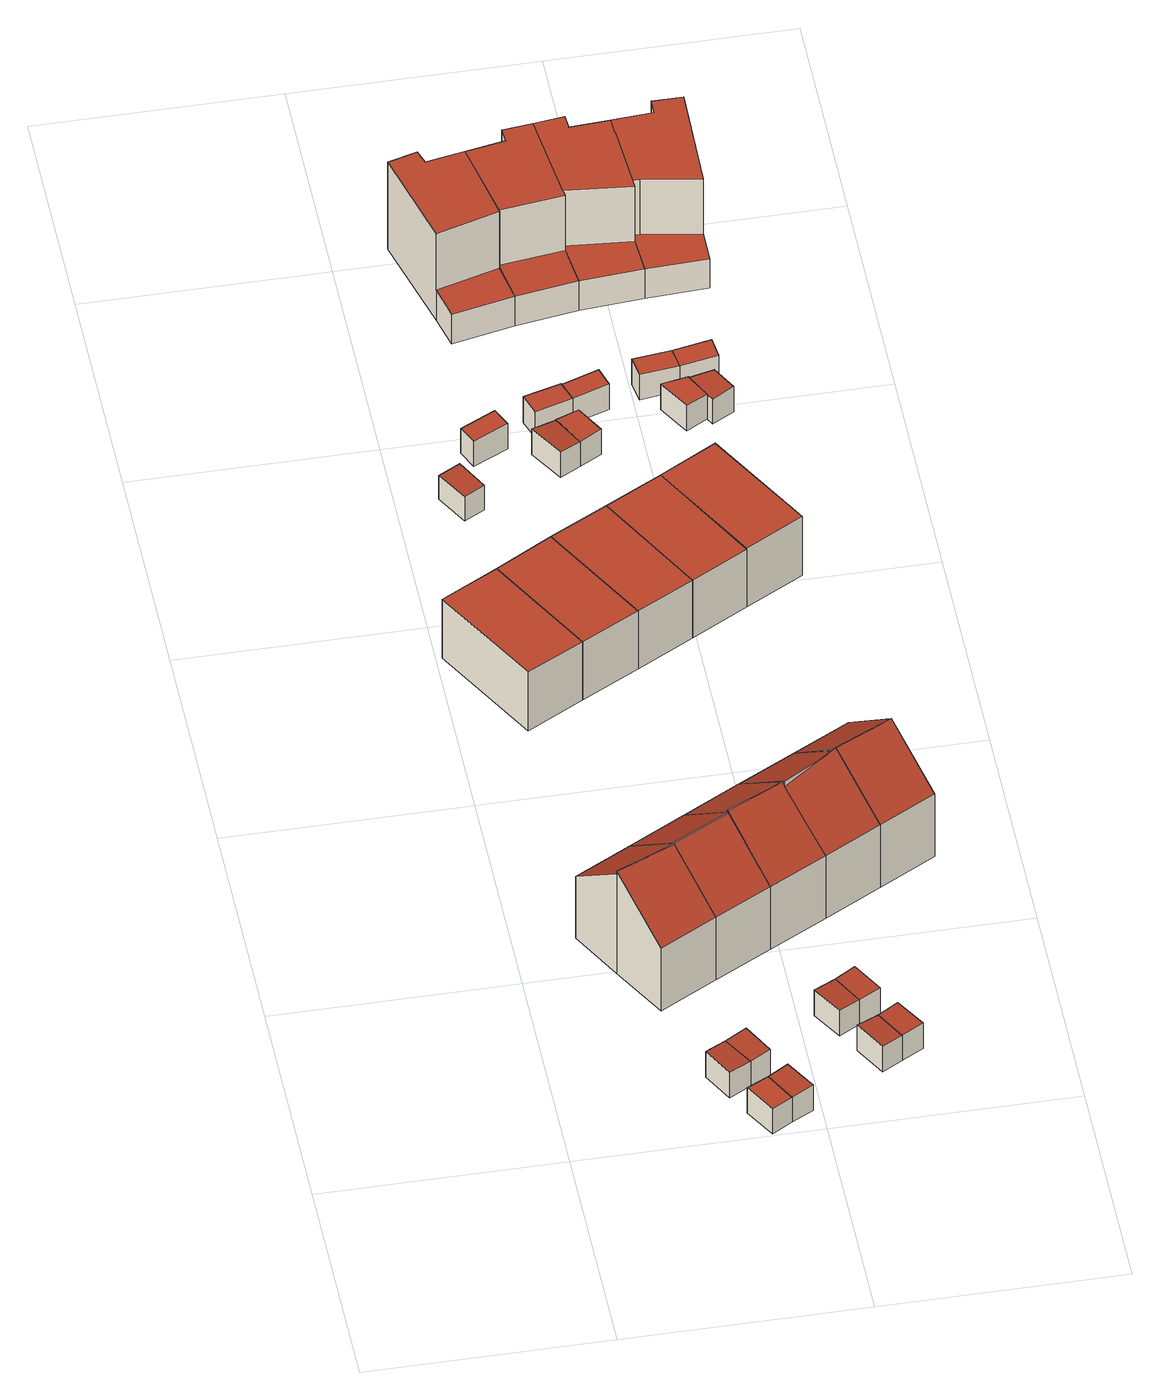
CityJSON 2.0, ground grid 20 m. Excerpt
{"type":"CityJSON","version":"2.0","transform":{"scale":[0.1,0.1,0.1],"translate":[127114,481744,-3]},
"CityObjects":{
"building1":{"type":"Building","attributes":{"b3_dak_type":"multiple horizontal","b3_h_dak_50p":0.14,"b3_h_dak_70p":0.15,"b3_h_dak_max":0.21,"b3_h_dak_min":0.09,"b3_h_maaiveld":-2.47,"b3_kas_warenhuis":false,"b3_mutatie_ahn3_ahn4":false,"b3_reconstructie_onvolledig":false,"b3_rmse_lod12":0.0294,"b3_rmse_lod13":0.0294,"b3_rmse_lod22":0.0275,"b3_val3dity_lod12":"[]","b3_val3dity_lod13":"[]","b3_val3dity_lod22":"[]","b3_volume_lod12":15.72,"b3_volume_lod13":15.72,"b3_volume_lod22":15.7,"geconstateerd":false,"oorspronkelijkbouwjaar":2007,"status":"Pand in gebruik"},"children":["building1-1"]},
"building1-1":{"type":"BuildingPart","parents":["building1"],"geometry":[{"type":"Solid","lod":"2.2","boundaries":[[[[0,1,2,3]],[[4,1,0,5]],[[5,0,3,6]],[[7,2,1,4]],[[6,3,2,7]],[[6,7,4,5]]]],"semantics":{"surfaces":[{"type":"GroundSurface"},{"type":"WallSurface","on_footprint_edge":true},{"type":"RoofSurface"}],"values":[[0,1,1,1,1,2]]}}]},
"building2":{"type":"Building","attributes":{"b3_dak_type":"slanted","b3_h_dak_50p":6.05,"b3_h_dak_70p":6.86,"b3_h_dak_max":8.18,"b3_h_dak_min":4.03,"b3_h_maaiveld":-2.46,"b3_kas_warenhuis":false,"b3_mutatie_ahn3_ahn4":false,"b3_reconstructie_onvolledig":false,"b3_rmse_lod12":1.48,"b3_rmse_lod13":1.48,"b3_rmse_lod22":0.0286,"b3_val3dity_lod12":"[]","b3_val3dity_lod13":"[]","b3_val3dity_lod22":"[]","b3_volume_lod12":527.13,"b3_volume_lod13":527.13,"b3_volume_lod22":481.85,"geconstateerd":false,"oorspronkelijkbouwjaar":2007,"status":"Pand in gebruik"},"children":["building2-1"]},
"building2-1":{"type":"BuildingPart","parents":["building2"],"geometry":[{"type":"Solid","lod":"2.2","boundaries":[[[[8,9,10,11,12,13]],[[14,9,8,15]],[[15,8,13,16]],[[17,18,19]],[[16,20,19]],[[18,17,10,9,14]],[[20,16,13,12,21]],[[21,12,11,22]],[[22,11,10,17]],[[18,14,15,16,19]],[[22,17,19,20,21]]]],"semantics":{"surfaces":[{"type":"GroundSurface"},{"type":"WallSurface","on_footprint_edge":true},{"type":"WallSurface","on_footprint_edge":false},{"type":"RoofSurface"}],"values":[[0,1,1,2,2,1,1,1,1,3,3]]}}]},
"building3":{"type":"Building","attributes":{"b3_dak_type":"multiple horizontal","b3_h_dak_50p":0.14,"b3_h_dak_70p":0.16,"b3_h_dak_max":0.2,"b3_h_dak_min":0.09,"b3_h_maaiveld":-2.48,"b3_kas_warenhuis":false,"b3_mutatie_ahn3_ahn4":false,"b3_reconstructie_onvolledig":false,"b3_rmse_lod12":0.0291,"b3_rmse_lod13":0.0291,"b3_rmse_lod22":0.0257,"b3_val3dity_lod12":"[]","b3_val3dity_lod13":"[]","b3_val3dity_lod22":"[]","b3_volume_lod12":15.81,"b3_volume_lod13":15.81,"b3_volume_lod22":15.76,"geconstateerd":false,"oorspronkelijkbouwjaar":2007,"status":"Pand in gebruik"},"children":["building3-1"]},
"building3-1":{"type":"BuildingPart","parents":["building3"],"geometry":[{"type":"Solid","lod":"2.2","boundaries":[[[[23,24,25,26]],[[27,24,23,28]],[[28,23,26,29]],[[30,25,24,27]],[[29,26,25,30]],[[29,30,27,28]]]],"semantics":{"surfaces":[{"type":"GroundSurface"},{"type":"WallSurface","on_footprint_edge":true},{"type":"RoofSurface"}],"values":[[0,1,1,1,1,2]]}}]},
"building4":{"type":"Building","attributes":{"b3_dak_type":"multiple horizontal","b3_h_dak_50p":0.14,"b3_h_dak_70p":0.16,"b3_h_dak_max":0.21,"b3_h_dak_min":0.09,"b3_h_maaiveld":-2.48,"b3_kas_warenhuis":false,"b3_mutatie_ahn3_ahn4":false,"b3_reconstructie_onvolledig":false,"b3_rmse_lod12":0.0321,"b3_rmse_lod13":0.0321,"b3_rmse_lod22":0.0274,"b3_val3dity_lod12":"[]","b3_val3dity_lod13":"[]","b3_val3dity_lod22":"[]","b3_volume_lod12":15.77,"b3_volume_lod13":15.77,"b3_volume_lod22":15.72,"geconstateerd":false,"oorspronkelijkbouwjaar":2007,"status":"Pand in gebruik"},"children":["building4-1"]},
"building4-1":{"type":"BuildingPart","parents":["building4"],"geometry":[{"type":"Solid","lod":"2.2","boundaries":[[[[31,32,0,3]],[[5,0,32,33]],[[6,3,0,5]],[[34,31,3,6]],[[33,32,31,34]],[[33,34,6,5]]]],"semantics":{"surfaces":[{"type":"GroundSurface"},{"type":"WallSurface","on_footprint_edge":true},{"type":"RoofSurface"}],"values":[[0,1,1,1,1,2]]}}]},
"building5":{"type":"Building","attributes":{"b3_dak_type":"multiple horizontal","b3_h_dak_50p":0.15,"b3_h_dak_70p":0.18,"b3_h_dak_max":0.21,"b3_h_dak_min":0.08,"b3_h_maaiveld":-2.48,"b3_kas_warenhuis":false,"b3_mutatie_ahn3_ahn4":false,"b3_reconstructie_onvolledig":false,"b3_rmse_lod12":0.0334,"b3_rmse_lod13":0.0334,"b3_rmse_lod22":0.0241,"b3_val3dity_lod12":"[]","b3_val3dity_lod13":"[]","b3_val3dity_lod22":"[]","b3_volume_lod12":15.87,"b3_volume_lod13":15.87,"b3_volume_lod22":15.79,"geconstateerd":false,"oorspronkelijkbouwjaar":2007,"status":"Pand in gebruik"},"children":["building5-1"]},
"building5-1":{"type":"BuildingPart","parents":["building5"],"geometry":[{"type":"Solid","lod":"2.2","boundaries":[[[[26,35,36,23]],[[37,35,26,29]],[[38,36,35,37]],[[29,26,23,28]],[[28,23,36,38]],[[28,38,37,29]]]],"semantics":{"surfaces":[{"type":"GroundSurface"},{"type":"WallSurface","on_footprint_edge":true},{"type":"RoofSurface"}],"values":[[0,1,1,1,1,2]]}}]},
"building6":{"type":"Building","attributes":{"b3_dak_type":"multiple horizontal","b3_h_dak_50p":3.66,"b3_h_dak_70p":3.68,"b3_h_dak_max":3.83,"b3_h_dak_min":3.56,"b3_h_maaiveld":-2.47,"b3_kas_warenhuis":false,"b3_mutatie_ahn3_ahn4":false,"b3_reconstructie_onvolledig":false,"b3_rmse_lod12":0.0424,"b3_rmse_lod13":0.0424,"b3_rmse_lod22":0.0375,"b3_val3dity_lod12":"[]","b3_val3dity_lod13":"[]","b3_val3dity_lod22":"[]","b3_volume_lod12":346.5,"b3_volume_lod13":346.5,"b3_volume_lod22":345.74,"geconstateerd":false,"oorspronkelijkbouwjaar":2007,"status":"Pand in gebruik"},"children":["building6-1"]},
"building6-1":{"type":"BuildingPart","parents":["building6"],"geometry":[{"type":"Solid","lod":"2.2","boundaries":[[[[39,40,41,42]],[[43,40,39,44]],[[45,41,40,43]],[[44,39,42,46]],[[46,42,41,45]],[[46,45,43,44]]]],"semantics":{"surfaces":[{"type":"GroundSurface"},{"type":"WallSurface","on_footprint_edge":true},{"type":"RoofSurface"}],"values":[[0,1,1,1,1,2]]}}]},
"building7":{"type":"Building","attributes":{"b3_dak_type":"slanted","b3_h_dak_50p":6.01,"b3_h_dak_70p":6.87,"b3_h_dak_max":8.18,"b3_h_dak_min":3.97,"b3_h_maaiveld":-2.48,"b3_kas_warenhuis":false,"b3_mutatie_ahn3_ahn4":false,"b3_reconstructie_onvolledig":false,"b3_rmse_lod12":1.47,"b3_rmse_lod13":1.47,"b3_rmse_lod22":0.0304,"b3_val3dity_lod12":"[]","b3_val3dity_lod13":"[]","b3_val3dity_lod22":"[]","b3_volume_lod12":527.38,"b3_volume_lod13":527.38,"b3_volume_lod22":482.74,"geconstateerd":false,"oorspronkelijkbouwjaar":2007,"status":"Pand in gebruik"},"children":["building7-1"]},
"building7-1":{"type":"BuildingPart","parents":["building7"],"geometry":[{"type":"Solid","lod":"2.2","boundaries":[[[[47,9,48,49,50,11]],[[14,9,47,51,52]],[[52,51,53,54]],[[55,50,49,53]],[[56,48,9,14]],[[54,53,49,48,56]],[[51,47,11,22]],[[22,11,50,55]],[[54,56,14,52]],[[22,55,53,51]]]],"semantics":{"surfaces":[{"type":"GroundSurface"},{"type":"WallSurface","on_footprint_edge":true},{"type":"WallSurface","on_footprint_edge":false},{"type":"RoofSurface"}],"values":[[0,1,2,1,1,1,1,1,3,3]]}}]},
"building8":{"type":"Building","attributes":{"b3_dak_type":"multiple horizontal","b3_h_dak_50p":0.15,"b3_h_dak_70p":0.16,"b3_h_dak_max":0.22,"b3_h_dak_min":0.09,"b3_h_maaiveld":-2.48,"b3_kas_warenhuis":false,"b3_mutatie_ahn3_ahn4":false,"b3_reconstructie_onvolledig":false,"b3_rmse_lod12":0.0308,"b3_rmse_lod13":0.0308,"b3_rmse_lod22":0.0249,"b3_val3dity_lod12":"[]","b3_val3dity_lod13":"[]","b3_val3dity_lod22":"[]","b3_volume_lod12":15.85,"b3_volume_lod13":15.85,"b3_volume_lod22":15.8,"geconstateerd":false,"oorspronkelijkbouwjaar":2007,"status":"Pand in gebruik"},"children":["building8-1"]},
"building8-1":{"type":"BuildingPart","parents":["building8"],"geometry":[{"type":"Solid","lod":"2.2","boundaries":[[[[57,58,59,60]],[[61,58,57,62]],[[62,57,60,63]],[[64,59,58,61]],[[63,60,59,64]],[[63,64,61,62]]]],"semantics":{"surfaces":[{"type":"GroundSurface"},{"type":"WallSurface","on_footprint_edge":true},{"type":"RoofSurface"}],"values":[[0,1,1,1,1,2]]}}]},
"building9":{"type":"Building","attributes":{"b3_dak_type":"multiple horizontal","b3_h_dak_50p":3.66,"b3_h_dak_70p":3.68,"b3_h_dak_max":3.82,"b3_h_dak_min":3.58,"b3_h_maaiveld":-2.48,"b3_kas_warenhuis":false,"b3_mutatie_ahn3_ahn4":false,"b3_reconstructie_onvolledig":false,"b3_rmse_lod12":0.0394,"b3_rmse_lod13":0.0394,"b3_rmse_lod22":0.0325,"b3_val3dity_lod12":"[]","b3_val3dity_lod13":"[]","b3_val3dity_lod22":"[]","b3_volume_lod12":347.23,"b3_volume_lod13":347.23,"b3_volume_lod22":346.37,"geconstateerd":false,"oorspronkelijkbouwjaar":2007,"status":"Pand in gebruik"},"children":["building9-1"]},
"building9-1":{"type":"BuildingPart","parents":["building9"],"geometry":[{"type":"Solid","lod":"2.2","boundaries":[[[[40,65,66,41]],[[67,65,40,43]],[[68,66,65,67]],[[43,40,41,45]],[[45,41,66,68]],[[45,68,67,43]]]],"semantics":{"surfaces":[{"type":"GroundSurface"},{"type":"WallSurface","on_footprint_edge":true},{"type":"RoofSurface"}],"values":[[0,1,1,1,1,2]]}}]},
"building10":{"type":"Building","attributes":{"b3_dak_type":"multiple horizontal","b3_h_dak_50p":0.15,"b3_h_dak_70p":0.17,"b3_h_dak_max":0.22,"b3_h_dak_min":0.09,"b3_h_maaiveld":-2.44,"b3_kas_warenhuis":false,"b3_mutatie_ahn3_ahn4":false,"b3_reconstructie_onvolledig":false,"b3_rmse_lod12":0.0297,"b3_rmse_lod13":0.0297,"b3_rmse_lod22":0.0274,"b3_val3dity_lod12":"[]","b3_val3dity_lod13":"[]","b3_val3dity_lod22":"[]","b3_volume_lod12":16.07,"b3_volume_lod13":16.07,"b3_volume_lod22":16.04,"geconstateerd":false,"oorspronkelijkbouwjaar":2007,"status":"Pand in gebruik"},"children":["building10-1"]},
"building10-1":{"type":"BuildingPart","parents":["building10"],"geometry":[{"type":"Solid","lod":"2.2","boundaries":[[[[69,70,71,72]],[[73,70,69,74]],[[75,71,70,73]],[[74,69,72,76]],[[76,72,71,75]],[[76,75,73,74]]]],"semantics":{"surfaces":[{"type":"GroundSurface"},{"type":"WallSurface","on_footprint_edge":true},{"type":"RoofSurface"}],"values":[[0,1,1,1,1,2]]}}]},
"building11":{"type":"Building","attributes":{"b3_dak_type":"slanted","b3_h_dak_50p":6.03,"b3_h_dak_70p":6.85,"b3_h_dak_max":8.21,"b3_h_dak_min":4.01,"b3_h_maaiveld":-2.48,"b3_kas_warenhuis":false,"b3_mutatie_ahn3_ahn4":false,"b3_reconstructie_onvolledig":false,"b3_rmse_lod12":1.47,"b3_rmse_lod13":1.47,"b3_rmse_lod22":0.0299,"b3_val3dity_lod12":"[]","b3_val3dity_lod13":"[]","b3_val3dity_lod22":"[]","b3_volume_lod12":526.88,"b3_volume_lod13":526.88,"b3_volume_lod22":483.07,"geconstateerd":false,"oorspronkelijkbouwjaar":2007,"status":"Pand in gebruik"},"children":["building11-1"]},
"building11-1":{"type":"BuildingPart","parents":["building11"],"geometry":[{"type":"Solid","lod":"2.2","boundaries":[[[[48,77,78,79,50,80]],[[81,77,48,56]],[[56,48,80,82]],[[83,84,85]],[[82,86,85]],[[86,82,80,50,55]],[[84,83,78,77,81]],[[55,50,79,87]],[[87,79,78,83]],[[84,81,56,82,85]],[[87,83,85,86,55]]]],"semantics":{"surfaces":[{"type":"GroundSurface"},{"type":"WallSurface","on_footprint_edge":true},{"type":"WallSurface","on_footprint_edge":false},{"type":"RoofSurface"}],"values":[[0,1,1,2,2,1,1,1,1,3,3]]}}]},
"building12":{"type":"Building","attributes":{"b3_dak_type":"multiple horizontal","b3_h_dak_50p":0.14,"b3_h_dak_70p":0.17,"b3_h_dak_max":0.21,"b3_h_dak_min":0.09,"b3_h_maaiveld":-2.48,"b3_kas_warenhuis":false,"b3_mutatie_ahn3_ahn4":false,"b3_reconstructie_onvolledig":false,"b3_rmse_lod12":0.0315,"b3_rmse_lod13":0.0315,"b3_rmse_lod22":0.0289,"b3_val3dity_lod12":"[]","b3_val3dity_lod13":"[]","b3_val3dity_lod22":"[]","b3_volume_lod12":15.84,"b3_volume_lod13":15.84,"b3_volume_lod22":15.81,"geconstateerd":false,"oorspronkelijkbouwjaar":2007,"status":"Pand in gebruik"},"children":["building12-1"]},
"building12-1":{"type":"BuildingPart","parents":["building12"],"geometry":[{"type":"Solid","lod":"2.2","boundaries":[[[[88,89,90,91]],[[92,89,88,93]],[[93,88,91,94]],[[95,90,89,92]],[[94,91,90,95]],[[94,95,92,93]]]],"semantics":{"surfaces":[{"type":"GroundSurface"},{"type":"WallSurface","on_footprint_edge":true},{"type":"RoofSurface"}],"values":[[0,1,1,1,1,2]]}}]},
"building13":{"type":"Building","attributes":{"b3_dak_type":"multiple horizontal","b3_h_dak_50p":0.14,"b3_h_dak_70p":0.17,"b3_h_dak_max":0.21,"b3_h_dak_min":0.09,"b3_h_maaiveld":-2.48,"b3_kas_warenhuis":false,"b3_mutatie_ahn3_ahn4":false,"b3_reconstructie_onvolledig":false,"b3_rmse_lod12":0.0306,"b3_rmse_lod13":0.0306,"b3_rmse_lod22":0.0278,"b3_val3dity_lod12":"[]","b3_val3dity_lod13":"[]","b3_val3dity_lod22":"[]","b3_volume_lod12":15.82,"b3_volume_lod13":15.82,"b3_volume_lod22":15.8,"geconstateerd":false,"oorspronkelijkbouwjaar":2007,"status":"Pand in gebruik"},"children":["building13-1"]},
"building13-1":{"type":"BuildingPart","parents":["building13"],"geometry":[{"type":"Solid","lod":"2.2","boundaries":[[[[57,60,96,97]],[[62,57,97,98]],[[98,97,96,99]],[[99,96,60,63]],[[63,60,57,62]],[[63,62,98,99]]]],"semantics":{"surfaces":[{"type":"GroundSurface"},{"type":"WallSurface","on_footprint_edge":true},{"type":"RoofSurface"}],"values":[[0,1,1,1,1,2]]}}]},
"building14":{"type":"Building","attributes":{"b3_dak_type":"multiple horizontal","b3_h_dak_50p":0.14,"b3_h_dak_70p":0.16,"b3_h_dak_max":0.2,"b3_h_dak_min":0.08,"b3_h_maaiveld":-2.48,"b3_kas_warenhuis":false,"b3_mutatie_ahn3_ahn4":false,"b3_reconstructie_onvolledig":false,"b3_rmse_lod12":0.0297,"b3_rmse_lod13":0.0297,"b3_rmse_lod22":0.0243,"b3_val3dity_lod12":"[]","b3_val3dity_lod13":"[]","b3_val3dity_lod22":"[]","b3_volume_lod12":15.84,"b3_volume_lod13":15.84,"b3_volume_lod22":15.77,"geconstateerd":false,"oorspronkelijkbouwjaar":2007,"status":"Pand in gebruik"},"children":["building14-1"]},
"building14-1":{"type":"BuildingPart","parents":["building14"],"geometry":[{"type":"Solid","lod":"2.2","boundaries":[[[[100,88,91,101]],[[93,88,100,102]],[[102,100,101,103]],[[94,91,88,93]],[[103,101,91,94]],[[103,94,93,102]]]],"semantics":{"surfaces":[{"type":"GroundSurface"},{"type":"WallSurface","on_footprint_edge":true},{"type":"RoofSurface"}],"values":[[0,1,1,1,1,2]]}}]},
"building15":{"type":"Building","attributes":{"b3_dak_type":"multiple horizontal","b3_h_dak_50p":0.15,"b3_h_dak_70p":0.17,"b3_h_dak_max":0.23,"b3_h_dak_min":0.09,"b3_h_maaiveld":-2.47,"b3_kas_warenhuis":false,"b3_mutatie_ahn3_ahn4":false,"b3_reconstructie_onvolledig":false,"b3_rmse_lod12":0.0303,"b3_rmse_lod13":0.0303,"b3_rmse_lod22":0.0267,"b3_val3dity_lod12":"[]","b3_val3dity_lod13":"[]","b3_val3dity_lod22":"[]","b3_volume_lod12":15.31,"b3_volume_lod13":15.31,"b3_volume_lod22":15.28,"geconstateerd":false,"oorspronkelijkbouwjaar":2007,"status":"Pand in gebruik"},"children":["building15-1"]},
"building15-1":{"type":"BuildingPart","parents":["building15"],"geometry":[{"type":"Solid","lod":"2.2","boundaries":[[[[104,105,106,107]],[[108,106,105,109]],[[110,107,106,108]],[[111,104,107,110]],[[109,105,104,111]],[[109,111,110,108]]]],"semantics":{"surfaces":[{"type":"GroundSurface"},{"type":"WallSurface","on_footprint_edge":true},{"type":"RoofSurface"}],"values":[[0,1,1,1,1,2]]}}]},
"building16":{"type":"Building","attributes":{"b3_dak_type":"multiple horizontal","b3_h_dak_50p":3.66,"b3_h_dak_70p":3.68,"b3_h_dak_max":3.86,"b3_h_dak_min":3.52,"b3_h_maaiveld":-2.49,"b3_kas_warenhuis":false,"b3_mutatie_ahn3_ahn4":false,"b3_reconstructie_onvolledig":false,"b3_rmse_lod12":0.043,"b3_rmse_lod13":0.043,"b3_rmse_lod22":0.0369,"b3_val3dity_lod12":"[]","b3_val3dity_lod13":"[]","b3_val3dity_lod22":"[]","b3_volume_lod12":347.51,"b3_volume_lod13":347.51,"b3_volume_lod22":346.79,"geconstateerd":false,"oorspronkelijkbouwjaar":2007,"status":"Pand in gebruik"},"children":["building16-1"]},
"building16-1":{"type":"BuildingPart","parents":["building16"],"geometry":[{"type":"Solid","lod":"2.2","boundaries":[[[[65,112,113,66]],[[114,112,65,67]],[[115,113,112,114]],[[67,65,66,68]],[[68,66,113,115]],[[68,115,114,67]]]],"semantics":{"surfaces":[{"type":"GroundSurface"},{"type":"WallSurface","on_footprint_edge":true},{"type":"RoofSurface"}],"values":[[0,1,1,1,1,2]]}}]},
"building17":{"type":"Building","attributes":{"b3_dak_type":"slanted","b3_h_dak_50p":6.09,"b3_h_dak_70p":6.86,"b3_h_dak_max":8.17,"b3_h_dak_min":3.99,"b3_h_maaiveld":-2.49,"b3_kas_warenhuis":false,"b3_mutatie_ahn3_ahn4":false,"b3_reconstructie_onvolledig":false,"b3_rmse_lod12":1.46,"b3_rmse_lod13":1.46,"b3_rmse_lod22":0.0297,"b3_val3dity_lod12":"[]","b3_val3dity_lod13":"[]","b3_val3dity_lod22":"[]","b3_volume_lod12":527.77,"b3_volume_lod13":527.77,"b3_volume_lod22":483.35,"geconstateerd":false,"oorspronkelijkbouwjaar":2007,"status":"Pand in gebruik"},"children":["building17-1"]},
"building17-1":{"type":"BuildingPart","parents":["building17"],"geometry":[{"type":"Solid","lod":"2.2","boundaries":[[[[116,77,117,118,119,79]],[[81,77,116,120,121]],[[122,123,124]],[[121,120,124]],[[125,117,77,81]],[[123,118,117,125]],[[120,116,79,87]],[[87,79,119,126]],[[126,119,118,123,122]],[[123,125,81,121,124]],[[126,122,124,120,87]]]],"semantics":{"surfaces":[{"type":"GroundSurface"},{"type":"WallSurface","on_footprint_edge":true},{"type":"WallSurface","on_footprint_edge":false},{"type":"RoofSurface"}],"values":[[0,1,2,2,1,1,1,1,1,3,3]]}}]},
"building18":{"type":"Building","attributes":{"b3_dak_type":"multiple horizontal","b3_h_dak_50p":0.15,"b3_h_dak_70p":0.17,"b3_h_dak_max":0.24,"b3_h_dak_min":0.09,"b3_h_maaiveld":-2.48,"b3_kas_warenhuis":false,"b3_mutatie_ahn3_ahn4":false,"b3_reconstructie_onvolledig":false,"b3_rmse_lod12":0.034,"b3_rmse_lod13":0.034,"b3_rmse_lod22":0.026,"b3_val3dity_lod12":"[]","b3_val3dity_lod13":"[]","b3_val3dity_lod22":"[]","b3_volume_lod12":17.1,"b3_volume_lod13":17.1,"b3_volume_lod22":17.03,"geconstateerd":false,"oorspronkelijkbouwjaar":2007,"status":"Pand in gebruik"},"children":["building18-1"]},
"building18-1":{"type":"BuildingPart","parents":["building18"],"geometry":[{"type":"Solid","lod":"2.2","boundaries":[[[[127,128,129,130]],[[131,128,127,132]],[[132,127,130,133]],[[134,129,128,131]],[[133,130,129,134]],[[133,134,131,132]]]],"semantics":{"surfaces":[{"type":"GroundSurface"},{"type":"WallSurface","on_footprint_edge":true},{"type":"RoofSurface"}],"values":[[0,1,1,1,1,2]]}}]},
"building19":{"type":"Building","attributes":{"b3_dak_type":"multiple horizontal","b3_h_dak_50p":0.16,"b3_h_dak_70p":0.18,"b3_h_dak_max":0.23,"b3_h_dak_min":0.1,"b3_h_maaiveld":-2.47,"b3_kas_warenhuis":false,"b3_mutatie_ahn3_ahn4":false,"b3_reconstructie_onvolledig":false,"b3_rmse_lod12":0.0305,"b3_rmse_lod13":0.0305,"b3_rmse_lod22":0.0286,"b3_val3dity_lod12":"[]","b3_val3dity_lod13":"[]","b3_val3dity_lod22":"[]","b3_volume_lod12":15.38,"b3_volume_lod13":15.38,"b3_volume_lod22":15.34,"geconstateerd":false,"oorspronkelijkbouwjaar":2007,"status":"Pand in gebruik"},"children":["building19-1"]},
"building19-1":{"type":"BuildingPart","parents":["building19"],"geometry":[{"type":"Solid","lod":"2.2","boundaries":[[[[135,136,137,138]],[[139,136,135,140]],[[141,137,136,139]],[[140,135,138,142]],[[142,138,137,141]],[[142,141,139,140]]]],"semantics":{"surfaces":[{"type":"GroundSurface"},{"type":"WallSurface","on_footprint_edge":true},{"type":"RoofSurface"}],"values":[[0,1,1,1,1,2]]}}]},
"building20":{"type":"Building","attributes":{"b3_dak_type":"multiple horizontal","b3_h_dak_50p":6.61,"b3_h_dak_70p":6.67,"b3_h_dak_max":7.16,"b3_h_dak_min":0.57,"b3_h_maaiveld":-2.53,"b3_kas_warenhuis":false,"b3_mutatie_ahn3_ahn4":false,"b3_reconstructie_onvolledig":false,"b3_rmse_lod12":3.32,"b3_rmse_lod13":0.833,"b3_rmse_lod22":0.831,"b3_val3dity_lod12":"[]","b3_val3dity_lod13":"[]","b3_val3dity_lod22":"[]","b3_volume_lod12":560.13,"b3_volume_lod13":462.42,"b3_volume_lod22":459.58,"geconstateerd":false,"oorspronkelijkbouwjaar":2007,"status":"Pand in gebruik"},"children":["building20-1"]},
"building20-1":{"type":"BuildingPart","parents":["building20"],"geometry":[{"type":"Solid","lod":"2.2","boundaries":[[[[143,144,145,146,147,148,149,150]],[[151,148,147,152]],[[153,149,148,151]],[[154,146,145,155,156]],[[152,147,146,154]],[[157,158,150,149,153]],[[159,144,143,160]],[[155,145,144,159]],[[156,155,158,157]],[[160,143,150,158]],[[156,157,153,151,152,154]],[[160,158,155,159]]]],"semantics":{"surfaces":[{"type":"GroundSurface"},{"type":"WallSurface","on_footprint_edge":true},{"type":"WallSurface","on_footprint_edge":false},{"type":"RoofSurface"}],"values":[[0,1,1,1,1,1,1,1,2,1,3,3]]}}]},
"building21":{"type":"Building","attributes":{"b3_dak_type":"multiple horizontal","b3_h_dak_50p":3.66,"b3_h_dak_70p":3.68,"b3_h_dak_max":3.83,"b3_h_dak_min":3.58,"b3_h_maaiveld":-2.49,"b3_kas_warenhuis":false,"b3_mutatie_ahn3_ahn4":false,"b3_reconstructie_onvolledig":false,"b3_rmse_lod12":0.041,"b3_rmse_lod13":0.041,"b3_rmse_lod22":0.0355,"b3_val3dity_lod12":"[]","b3_val3dity_lod13":"[]","b3_val3dity_lod22":"[]","b3_volume_lod12":347.56,"b3_volume_lod13":347.56,"b3_volume_lod22":346.85,"geconstateerd":false,"oorspronkelijkbouwjaar":2007,"status":"Pand in gebruik"},"children":["building21-1"]},
"building21-1":{"type":"BuildingPart","parents":["building21"],"geometry":[{"type":"Solid","lod":"2.2","boundaries":[[[[112,161,162,113]],[[163,161,112,114]],[[164,162,161,163]],[[114,112,113,115]],[[115,113,162,164]],[[115,164,163,114]]]],"semantics":{"surfaces":[{"type":"GroundSurface"},{"type":"WallSurface","on_footprint_edge":true},{"type":"RoofSurface"}],"values":[[0,1,1,1,1,2]]}}]},
"building22":{"type":"Building","attributes":{"b3_dak_type":"multiple horizontal","b3_h_dak_50p":0.15,"b3_h_dak_70p":0.18,"b3_h_dak_max":0.23,"b3_h_dak_min":0.1,"b3_h_maaiveld":-2.48,"b3_kas_warenhuis":false,"b3_mutatie_ahn3_ahn4":false,"b3_reconstructie_onvolledig":false,"b3_rmse_lod12":0.0327,"b3_rmse_lod13":0.0327,"b3_rmse_lod22":0.029,"b3_val3dity_lod12":"[]","b3_val3dity_lod13":"[]","b3_val3dity_lod22":"[]","b3_volume_lod12":15.34,"b3_volume_lod13":15.34,"b3_volume_lod22":15.28,"geconstateerd":false,"oorspronkelijkbouwjaar":2007,"status":"Pand in gebruik"},"children":["building22-1"]},
"building22-1":{"type":"BuildingPart","parents":["building22"],"geometry":[{"type":"Solid","lod":"2.2","boundaries":[[[[165,127,130,166]],[[132,127,165,167]],[[167,165,166,168]],[[169,130,127,132]],[[168,166,130,169]],[[168,169,132,167]]]],"semantics":{"surfaces":[{"type":"GroundSurface"},{"type":"WallSurface","on_footprint_edge":true},{"type":"RoofSurface"}],"values":[[0,1,1,1,1,2]]}}]},
"building23":{"type":"Building","attributes":{"b3_dak_type":"slanted","b3_h_dak_50p":6.11,"b3_h_dak_70p":6.94,"b3_h_dak_max":8.19,"b3_h_dak_min":4,"b3_h_maaiveld":-2.47,"b3_kas_warenhuis":false,"b3_mutatie_ahn3_ahn4":false,"b3_reconstructie_onvolledig":false,"b3_rmse_lod12":1.48,"b3_rmse_lod13":1.48,"b3_rmse_lod22":0.0303,"b3_val3dity_lod12":"[]","b3_val3dity_lod13":"[]","b3_val3dity_lod22":"[]","b3_volume_lod12":528.05,"b3_volume_lod13":528.05,"b3_volume_lod22":482.83,"geconstateerd":false,"oorspronkelijkbouwjaar":2007,"status":"Pand in gebruik"},"children":["building23-1"]},
"building23-1":{"type":"BuildingPart","parents":["building23"],"geometry":[{"type":"Solid","lod":"2.2","boundaries":[[[[170,171,172,119,118,117]],[[173,174,122]],[[122,174,118,119,126]],[[125,117,118,174]],[[175,170,117,125]],[[173,171,170,175]],[[126,119,172,176]],[[176,172,171,173]],[[173,175,125,174]],[[176,173,122,126]]]],"semantics":{"surfaces":[{"type":"GroundSurface"},{"type":"WallSurface","on_footprint_edge":false},{"type":"WallSurface","on_footprint_edge":true},{"type":"RoofSurface"}],"values":[[0,1,2,2,2,2,2,2,3,3]]}}]},
"building24":{"type":"Building","attributes":{"b3_dak_type":"multiple horizontal","b3_h_dak_50p":0.15,"b3_h_dak_70p":0.17,"b3_h_dak_max":0.22,"b3_h_dak_min":0.1,"b3_h_maaiveld":-2.47,"b3_kas_warenhuis":false,"b3_mutatie_ahn3_ahn4":false,"b3_reconstructie_onvolledig":false,"b3_rmse_lod12":0.0287,"b3_rmse_lod13":0.0287,"b3_rmse_lod22":0.0268,"b3_val3dity_lod12":"[]","b3_val3dity_lod13":"[]","b3_val3dity_lod22":"[]","b3_volume_lod12":15.32,"b3_volume_lod13":15.32,"b3_volume_lod22":15.28,"geconstateerd":false,"oorspronkelijkbouwjaar":2007,"status":"Pand in gebruik"},"children":["building24-1"]},
"building24-1":{"type":"BuildingPart","parents":["building24"],"geometry":[{"type":"Solid","lod":"2.2","boundaries":[[[[177,178,137,136]],[[141,137,178,179]],[[180,136,137,141]],[[181,177,136,180]],[[179,178,177,181]],[[179,181,180,141]]]],"semantics":{"surfaces":[{"type":"GroundSurface"},{"type":"WallSurface","on_footprint_edge":true},{"type":"RoofSurface"}],"values":[[0,1,1,1,1,2]]}}]},
"building25":{"type":"Building","attributes":{"b3_dak_type":"multiple horizontal","b3_h_dak_50p":3.69,"b3_h_dak_70p":3.77,"b3_h_dak_max":3.98,"b3_h_dak_min":3.58,"b3_h_maaiveld":-2.49,"b3_kas_warenhuis":false,"b3_mutatie_ahn3_ahn4":false,"b3_reconstructie_onvolledig":false,"b3_rmse_lod12":0.103,"b3_rmse_lod13":0.103,"b3_rmse_lod22":0.0901,"b3_val3dity_lod12":"[]","b3_val3dity_lod13":"[]","b3_val3dity_lod22":"[]","b3_volume_lod12":352.64,"b3_volume_lod13":352.64,"b3_volume_lod22":350.16,"geconstateerd":false,"oorspronkelijkbouwjaar":2007,"status":"Pand in gebruik"},"children":["building25-1"]},
"building25-1":{"type":"BuildingPart","parents":["building25"],"geometry":[{"type":"Solid","lod":"2.2","boundaries":[[[[161,182,183,162]],[[184,182,161,163]],[[185,183,182,184]],[[163,161,162,186]],[[186,162,183,185]],[[186,185,184,163]]]],"semantics":{"surfaces":[{"type":"GroundSurface"},{"type":"WallSurface","on_footprint_edge":true},{"type":"RoofSurface"}],"values":[[0,1,1,1,1,2]]}}]},
"building26":{"type":"Building","attributes":{"b3_dak_type":"multiple horizontal","b3_h_dak_50p":6.56,"b3_h_dak_70p":6.6,"b3_h_dak_max":7.01,"b3_h_dak_min":0.61,"b3_h_maaiveld":-2.5,"b3_kas_warenhuis":false,"b3_mutatie_ahn3_ahn4":false,"b3_reconstructie_onvolledig":false,"b3_rmse_lod12":3.23,"b3_rmse_lod13":1.11,"b3_rmse_lod22":1.13,"b3_val3dity_lod12":"[]","b3_val3dity_lod13":"[]","b3_val3dity_lod22":"[]","b3_volume_lod12":552.36,"b3_volume_lod13":442.49,"b3_volume_lod22":442.3,"geconstateerd":false,"oorspronkelijkbouwjaar":2007,"status":"Pand in gebruik"},"children":["building26-1"]},
"building26-1":{"type":"BuildingPart","parents":["building26"],"geometry":[{"type":"Solid","lod":"2.2","boundaries":[[[[187,188,189,143,190,149,191,192]],[[193,194,195,196]],[[194,190,143,160]],[[197,192,191,198]],[[199,187,192,197]],[[198,191,149,153]],[[153,149,190,194,193]],[[196,195,188,187,199]],[[200,189,188,195]],[[160,143,189,200]],[[196,199,197,198,153,193]],[[160,200,195,194]]]],"semantics":{"surfaces":[{"type":"GroundSurface"},{"type":"WallSurface","on_footprint_edge":false},{"type":"WallSurface","on_footprint_edge":true},{"type":"RoofSurface"}],"values":[[0,1,2,2,2,2,2,2,2,2,3,3]]}}]},
"building27":{"type":"Building","attributes":{"b3_dak_type":"multiple horizontal","b3_h_dak_50p":0.14,"b3_h_dak_70p":0.17,"b3_h_dak_max":0.29,"b3_h_dak_min":0.1,"b3_h_maaiveld":-2.48,"b3_kas_warenhuis":false,"b3_mutatie_ahn3_ahn4":false,"b3_reconstructie_onvolledig":false,"b3_rmse_lod12":0.0336,"b3_rmse_lod13":0.0336,"b3_rmse_lod22":0.0323,"b3_val3dity_lod12":"[]","b3_val3dity_lod13":"[]","b3_val3dity_lod22":"[]","b3_volume_lod12":15.33,"b3_volume_lod13":15.33,"b3_volume_lod22":15.31,"geconstateerd":false,"oorspronkelijkbouwjaar":2007,"status":"Pand in gebruik"},"children":["building27-1"]},
"building27-1":{"type":"BuildingPart","parents":["building27"],"geometry":[{"type":"Solid","lod":"2.2","boundaries":[[[[201,202,203,204]],[[205,202,201,206]],[[207,203,202,205]],[[206,201,204,208]],[[208,204,203,207]],[[208,207,205,206]]]],"semantics":{"surfaces":[{"type":"GroundSurface"},{"type":"WallSurface","on_footprint_edge":true},{"type":"RoofSurface"}],"values":[[0,1,1,1,1,2]]}}]},
"building28":{"type":"Building","attributes":{"b3_dak_type":"multiple horizontal","b3_h_dak_50p":0.15,"b3_h_dak_70p":0.18,"b3_h_dak_max":0.22,"b3_h_dak_min":0.09,"b3_h_maaiveld":-2.48,"b3_kas_warenhuis":false,"b3_mutatie_ahn3_ahn4":false,"b3_reconstructie_onvolledig":false,"b3_rmse_lod12":0.0318,"b3_rmse_lod13":0.0318,"b3_rmse_lod22":0.0266,"b3_val3dity_lod12":"[]","b3_val3dity_lod13":"[]","b3_val3dity_lod22":"[]","b3_volume_lod12":14.54,"b3_volume_lod13":14.54,"b3_volume_lod22":14.48,"geconstateerd":false,"oorspronkelijkbouwjaar":2007,"status":"Pand in gebruik"},"children":["building28-1"]},
"building28-1":{"type":"BuildingPart","parents":["building28"],"geometry":[{"type":"Solid","lod":"2.2","boundaries":[[[[209,210,211,212]],[[213,210,209,214]],[[214,209,212,215]],[[216,211,210,213]],[[215,212,211,216]],[[215,216,213,214]]]],"semantics":{"surfaces":[{"type":"GroundSurface"},{"type":"WallSurface","on_footprint_edge":true},{"type":"RoofSurface"}],"values":[[0,1,1,1,1,2]]}}]},
"building29":{"type":"Building","attributes":{"b3_dak_type":"multiple horizontal","b3_h_dak_50p":6.57,"b3_h_dak_70p":6.6,"b3_h_dak_max":6.95,"b3_h_dak_min":0.53,"b3_h_maaiveld":-2.51,"b3_kas_warenhuis":false,"b3_mutatie_ahn3_ahn4":false,"b3_reconstructie_onvolledig":false,"b3_rmse_lod12":3.24,"b3_rmse_lod13":0.868,"b3_rmse_lod22":0.887,"b3_val3dity_lod12":"[]","b3_val3dity_lod13":"[]","b3_val3dity_lod22":"[]","b3_volume_lod12":554.55,"b3_volume_lod13":446.96,"b3_volume_lod22":446.92,"geconstateerd":false,"oorspronkelijkbouwjaar":2007,"status":"Pand in gebruik"},"children":["building29-1"]},
"building29-1":{"type":"BuildingPart","parents":["building29"],"geometry":[{"type":"Solid","lod":"2.2","boundaries":[[[[217,187,218,219,220,221,222,189]],[[223,219,218,224]],[[225,220,219,223]],[[199,187,217,226,227]],[[224,218,187,199]],[[228,229,221,220,225]],[[200,189,222,230]],[[230,222,221,229]],[[227,226,229,228]],[[226,217,189,200]],[[227,228,225,223,224,199]],[[226,200,230,229]]]],"semantics":{"surfaces":[{"type":"GroundSurface"},{"type":"WallSurface","on_footprint_edge":true},{"type":"WallSurface","on_footprint_edge":false},{"type":"RoofSurface"}],"values":[[0,1,1,1,1,1,1,1,2,1,3,3]]}}]},
"building30":{"type":"Building","attributes":{"b3_dak_type":"multiple horizontal","b3_h_dak_50p":0.14,"b3_h_dak_70p":0.17,"b3_h_dak_max":0.23,"b3_h_dak_min":0.1,"b3_h_maaiveld":-2.47,"b3_kas_warenhuis":false,"b3_mutatie_ahn3_ahn4":false,"b3_reconstructie_onvolledig":false,"b3_rmse_lod12":0.0315,"b3_rmse_lod13":0.0315,"b3_rmse_lod22":0.0299,"b3_val3dity_lod12":"[]","b3_val3dity_lod13":"[]","b3_val3dity_lod22":"[]","b3_volume_lod12":14.48,"b3_volume_lod13":14.48,"b3_volume_lod22":14.44,"geconstateerd":false,"oorspronkelijkbouwjaar":2007,"status":"Pand in gebruik"},"children":["building30-1"]},
"building30-1":{"type":"BuildingPart","parents":["building30"],"geometry":[{"type":"Solid","lod":"2.2","boundaries":[[[[231,209,212,232,233]],[[214,209,231,234]],[[234,231,233,235]],[[236,212,209,214]],[[237,232,212,236]],[[235,233,232,237]],[[235,237,236,214,234]]]],"semantics":{"surfaces":[{"type":"GroundSurface"},{"type":"WallSurface","on_footprint_edge":true},{"type":"RoofSurface"}],"values":[[0,1,1,1,1,1,2]]}}]},
"building31":{"type":"Building","attributes":{"b3_dak_type":"multiple horizontal","b3_h_dak_50p":0.15,"b3_h_dak_70p":0.17,"b3_h_dak_max":0.22,"b3_h_dak_min":0.08,"b3_h_maaiveld":-2.48,"b3_kas_warenhuis":false,"b3_mutatie_ahn3_ahn4":false,"b3_reconstructie_onvolledig":false,"b3_rmse_lod12":0.0314,"b3_rmse_lod13":0.0314,"b3_rmse_lod22":0.0282,"b3_val3dity_lod12":"[]","b3_val3dity_lod13":"[]","b3_val3dity_lod22":"[]","b3_volume_lod12":15.37,"b3_volume_lod13":15.37,"b3_volume_lod22":15.34,"geconstateerd":false,"oorspronkelijkbouwjaar":2007,"status":"Pand in gebruik"},"children":["building31-1"]},
"building31-1":{"type":"BuildingPart","parents":["building31"],"geometry":[{"type":"Solid","lod":"2.2","boundaries":[[[[238,239,203,202]],[[207,203,239,240]],[[205,202,203,207]],[[241,238,202,205]],[[240,239,238,241]],[[240,241,205,207]]]],"semantics":{"surfaces":[{"type":"GroundSurface"},{"type":"WallSurface","on_footprint_edge":true},{"type":"RoofSurface"}],"values":[[0,1,1,1,1,2]]}}]},
"building32":{"type":"Building","attributes":{"b3_dak_type":"slanted","b3_h_dak_50p":6.58,"b3_h_dak_70p":6.61,"b3_h_dak_max":6.94,"b3_h_dak_min":0.56,"b3_h_maaiveld":-2.51,"b3_kas_warenhuis":false,"b3_mutatie_ahn3_ahn4":false,"b3_reconstructie_onvolledig":false,"b3_rmse_lod12":3.27,"b3_rmse_lod13":1.16,"b3_rmse_lod22":1.18,"b3_val3dity_lod12":"[]","b3_val3dity_lod13":"[]","b3_val3dity_lod22":"[]","b3_volume_lod12":552.76,"b3_volume_lod13":450.98,"b3_volume_lod22":450.69,"geconstateerd":false,"oorspronkelijkbouwjaar":2007,"status":"Pand in gebruik"},"children":["building32-1"]},
"building32-1":{"type":"BuildingPart","parents":["building32"],"geometry":[{"type":"Solid","lod":"2.2","boundaries":[[[[242,243,222,244,220,245,246,247]],[[248,243,242,249]],[[230,222,243,248]],[[250,246,245,251]],[[252,247,246,250]],[[253,249,242,247,252]],[[251,245,220,225]],[[254,244,222,230]],[[255,254,256,257]],[[225,220,244,254,255]],[[257,256,249,253]],[[249,256,254,230,248]],[[257,253,252,250,251,225,255]]]],"semantics":{"surfaces":[{"type":"GroundSurface"},{"type":"WallSurface","on_footprint_edge":true},{"type":"WallSurface","on_footprint_edge":false},{"type":"RoofSurface"}],"values":[[0,1,1,1,1,1,1,1,2,1,2,3,3]]}}]}
},
"vertices":[
[151,57,5],[133,47,5],[119,73,5],[136,83,5],[133,47,32],[151,57,31],[136,83,31],[119,73,32],
[49,242,5],[96,268,5],[122,221,5],[146,177,5],[99,151,5],[73,198,5],[96,268,70],[49,242,70],[73,198,110],[122,221,111],[122,221,112],[103,212,112],[73,198,113],[99,151,71],[146,177,71],
[175,12,5],[158,2,5],[143,28,5],[161,38,5],[158,2,31],[175,12,31],[161,38,31],[143,28,32],
[154,93,5],[168,66,5],[168,66,32],[154,93,32],
[178,48,5],[193,22,5],[178,48,32],[193,22,32],
[5,565,5],[52,591,5],[102,500,5],[55,474,5],[52,591,67],[5,565,67],[102,500,66],[55,474,67],
[121,222,5],[143,294,5],[169,248,5],[193,203,5],[121,222,111],[121,222,112],[169,248,111],[169,248,112],[193,203,71],[143,294,70],
[245,109,5],[228,99,5],[213,125,5],[231,135,5],[228,99,32],[245,109,31],[231,135,31],[213,125,32],
[99,618,5],[150,526,5],[99,618,67],[150,526,66],
[34,737,6],[52,746,6],[66,719,6],[49,710,6],[52,746,32],[34,737,31],[66,719,32],[49,710,31],
[190,320,5],[216,274,5],[241,229,5],[168,249,5],[190,320,70],[168,249,110],[216,274,111],[216,274,112],[206,269,111],[168,249,113],[241,229,71],
[270,64,5],[253,54,5],[238,81,5],[256,90,5],[253,54,32],[270,64,31],[256,90,31],[238,81,32],
[248,145,5],[263,118,5],[263,118,32],[248,145,32],
[288,74,5],[273,100,5],[288,74,32],[273,100,32],
[89,799,5],[96,783,5],[67,769,5],[60,785,5],[67,769,31],[96,783,32],[60,785,31],[89,799,32],
[147,644,5],[197,552,5],[147,644,67],[197,552,66],
[217,271,5],[238,346,5],[262,302,5],[288,255,5],[217,271,109],[217,271,114],[262,302,113],[262,302,110],[248,292,112],[238,346,70],[288,255,71],
[147,754,5],[130,745,5],[113,774,5],[133,781,5],[130,745,32],[147,754,31],[133,781,31],[113,774,32],
[113,810,5],[144,819,5],[150,802,5],[119,792,5],[144,819,32],[113,810,32],[150,802,31],[119,792,32],
[126,916,5],[75,905,5],[68,933,5],[46,1017,5],[70,1024,5],[74,1012,5],[106,1018,5],[120,948,5],[74,1012,97],[70,1024,97],[106,1018,97],[46,1017,97],[68,933,37],[68,933,96],[120,948,97],[120,948,37],[75,905,36],[126,916,36],
[194,670,5],[244,578,5],[194,670,67],[244,578,66],
[165,764,5],[152,788,5],[165,764,32],[152,788,32],[133,781,32],
[285,372,5],[310,327,5],[335,281,5],[310,327,112],[262,302,111],[285,372,70],[335,281,71],
[175,829,5],[180,812,5],[180,812,32],[144,819,31],[175,829,32],
[241,696,5],[292,605,5],[241,696,68],[292,605,67],[244,578,67],
[163,1039,5],[173,958,5],[177,924,5],[119,951,5],[139,1024,5],[138,1036,5],[119,951,95],[119,951,37],[173,958,37],[173,958,95],[138,1036,97],[139,1024,97],[163,1039,97],[177,924,36],
[202,836,5],[234,841,5],[237,823,5],[205,818,5],[234,841,31],[202,836,32],[237,823,31],[205,818,32],
[252,788,5],[234,778,5],[219,805,5],[241,809,5],[234,778,32],[252,788,31],[241,809,32],[219,805,32],
[172,963,5],[188,1042,5],[189,1030,5],[222,1032,5],[227,958,5],[229,928,5],[189,1030,97],[188,1042,97],[222,1032,97],[172,963,37],[172,963,96],[227,958,95],[227,958,37],[229,928,36],
[255,782,5],[262,813,5],[273,792,5],[255,782,31],[273,792,32],[241,809,31],[262,813,32],
[266,846,5],[268,828,5],[268,828,32],[266,846,32],
[280,957,5],[280,930,5],[226,965,5],[256,1034,5],[256,1046,5],[281,1046,5],[280,930,36],[280,957,37],[256,1046,98],[256,1034,97],[281,1046,98],[280,957,95],[226,965,37],[226,965,95],[232,965,37],[232,965,95]
]}
